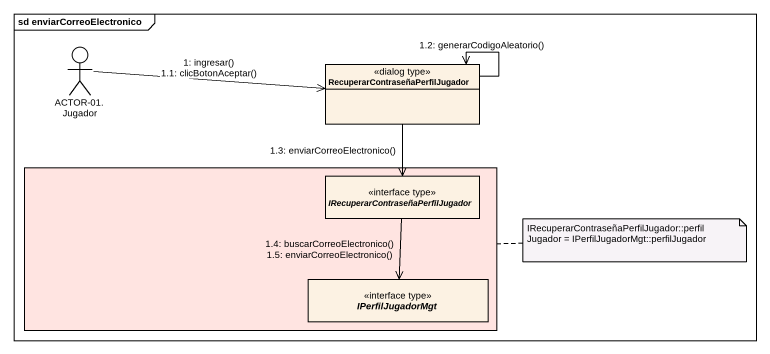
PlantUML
@startuml
mainframe sd enviarCorreoElectronico
allowmixing
hide circle
hide empty members
actor "ACTOR-01. Jugador" as ACTOR_01_Jugador
class "RecuperarContraseñaPerfilJugador" as RecuperarContraseñaPerfilJug <<dialog type>>
rectangle " " as rectangle1 #FFE4E1 {
  interface "IRecuperarContraseñaPerfilJugador" as IRecuperarContraseñaPerfilJu <<interface type>>
  interface IPerfilJugadorMgt <<interface type>>
}
ACTOR_01_Jugador -right-> RecuperarContraseñaPerfilJug : 1: ingresar()\n1.1: clicBotonAceptar()
RecuperarContraseñaPerfilJug --> RecuperarContraseñaPerfilJug : 1.2: generarCodigoAleatorio()
RecuperarContraseñaPerfilJug --> IRecuperarContraseñaPerfilJu : 1.3: enviarCorreoElectronico()
IRecuperarContraseñaPerfilJu --> IPerfilJugadorMgt : 1.4: buscarCorreoElectronico()\n1.5: enviarCorreoElectronico()
note right of rectangle1 : IRecuperarContraseñaPerfilJugador::perfilJugador = IPerfilJugadorMgt::perfilJugador
@enduml
